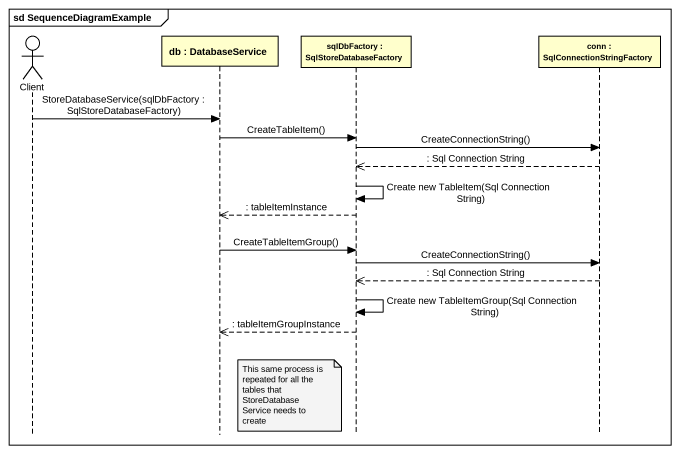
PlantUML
@startuml
mainframe sd SequenceDiagramExample
hide footbox
actor Client
participant "db : DatabaseService" as db_DatabaseService
participant "sqlDbFactory : SqlStoreDatabaseFactory" as sqlDbFactory
participant "conn : SqlConnectionStringFactory" as conn_SqlConnectionStringFact

Client -> db_DatabaseService : StoreDatabaseService(sqlDbFactory : SqlStoreDatabaseFactory)
db_DatabaseService -> sqlDbFactory : CreateTableItem()
sqlDbFactory -> conn_SqlConnectionStringFact : CreateConnectionString()
conn_SqlConnectionStringFact -->> sqlDbFactory : : Sql Connection String
sqlDbFactory -> sqlDbFactory : Create new TableItem(Sql Connection String)
sqlDbFactory -->> db_DatabaseService : : tableItemInstance
db_DatabaseService -> sqlDbFactory : CreateTableItemGroup()
sqlDbFactory -> conn_SqlConnectionStringFact : CreateConnectionString()
conn_SqlConnectionStringFact -->> sqlDbFactory : : Sql Connection String
sqlDbFactory -> sqlDbFactory : Create new TableItemGroup(Sql Connection String)
sqlDbFactory -->> db_DatabaseService : : tableItemGroupInstance
note left of sqlDbFactory : This same process is repeated for all the tables that StoreDatabaseService needs to create
@enduml
